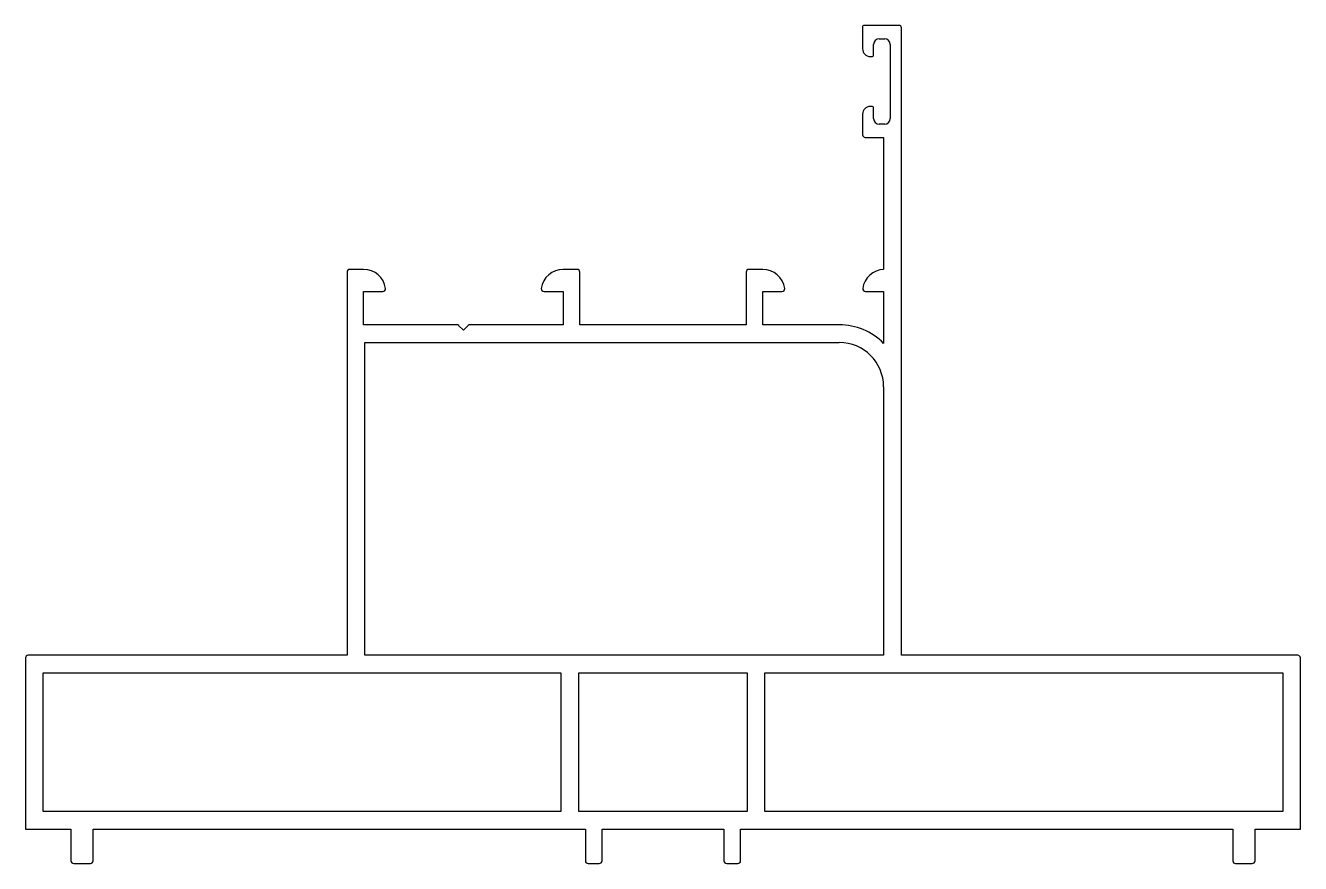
# Model space of a CAD drawing. Extents: x 6591 to 6706, y -9416 to -9341.
import ezdxf

# ---------------------------------------------------------------- set-up
doc = ezdxf.new("R2010")
doc.units = 0
doc.layers.get('0').update_dxf_attribs({"linetype": 'CONTINUOUS'})

msp = doc.modelspace()

# ---------------------------------------------------------------- linework, layer by layer
at = {"color": 0}
for p, q in [((6666.13, -9340.75), (6666.13, -9342.75)), ((6669.43, -9340.65), (6666.23, -9340.65)), ((6669.63, -9397.46), (6669.63, -9340.85)), ((6667.13, -9343.35), (6667.13, -9342.35)), ((6667.63, -9341.85), (6668.13, -9341.85)), ((6668.63, -9342.35), (6668.63, -9349.05)), ((6666.83, -9343.45), (6667.03, -9343.45)), ((6667.03, -9347.95), (6666.83, -9347.95)), ((6667.13, -9349.05), (6667.13, -9348.05)), ((6666.13, -9348.65), (6666.13, -9350.5)), ((6668.13, -9349.55), (6667.63, -9349.55)), ((6666.38, -9350.75), (6668.03, -9350.75)), ((6668.03, -9350.75), (6668.03, -9362.65)), ((6619.63, -9362.9), (6619.63, -9397.46)), ((6621.13, -9362.65), (6619.88, -9362.65)), ((6640.38, -9362.65), (6639.13, -9362.65)), ((6640.63, -9367.65), (6640.63, -9362.9)), ((6655.63, -9362.9), (6655.63, -9367.65)), ((6657.13, -9362.65), (6655.88, -9362.65)), ((6621.13, -9364.65), (6622.86, -9364.65)), ((6621.13, -9367.65), (6621.13, -9364.65)), ((6637.4, -9364.65), (6639.13, -9364.65)), ((6639.13, -9364.65), (6639.13, -9367.65)), ((6657.13, -9367.65), (6657.13, -9364.65)), ((6657.13, -9364.65), (6658.86, -9364.65)), ((6666.4, -9364.65), (6668.03, -9364.65)), ((6668.03, -9364.65), (6668.03, -9369.33)), ((6629.53, -9367.65), (6621.13, -9367.65)), ((6630.13, -9368.15), (6629.7, -9367.72)), ((6630.56, -9367.72), (6630.13, -9368.15)), ((6639.13, -9367.65), (6630.74, -9367.65)), ((6655.63, -9367.65), (6640.63, -9367.65)), ((6664.03, -9367.65), (6657.13, -9367.65)), ((6621.23, -9369.25), (6664.03, -9369.25)), ((6621.23, -9397.46), (6621.23, -9369.25)), ((6668.03, -9373.25), (6668.03, -9397.46)), ((6590.63, -9397.71), (6590.63, -9413.15)), ((6619.63, -9397.46), (6590.88, -9397.46)), ((6668.03, -9397.46), (6621.23, -9397.46)), ((6705.38, -9397.46), (6669.63, -9397.46)), ((6705.63, -9413.15), (6705.63, -9397.71)), ((6592.23, -9399.05), (6638.93, -9399.05)), ((6592.23, -9411.55), (6592.23, -9399.05)), ((6638.93, -9399.05), (6638.93, -9411.55)), ((6640.53, -9399.05), (6655.73, -9399.05)), ((6640.53, -9411.55), (6640.53, -9399.05)), ((6655.73, -9399.05), (6655.73, -9411.55)), ((6657.33, -9399.05), (6704.03, -9399.05)), ((6657.33, -9411.55), (6657.33, -9399.05)), ((6704.03, -9399.05), (6704.03, -9411.55)), ((6638.93, -9411.55), (6592.23, -9411.55)), ((6655.73, -9411.55), (6640.53, -9411.55)), ((6704.03, -9411.55), (6657.33, -9411.55)), ((6590.63, -9413.15), (6594.73, -9413.15)), ((6594.73, -9413.15), (6594.73, -9416)), ((6596.73, -9413.15), (6641.13, -9413.15)), ((6596.73, -9416), (6596.73, -9413.15)), ((6641.13, -9413.15), (6641.13, -9416)), ((6642.63, -9413.15), (6653.63, -9413.15)), ((6642.63, -9416), (6642.63, -9413.15)), ((6653.63, -9413.15), (6653.63, -9416)), ((6655.13, -9413.15), (6699.53, -9413.15)), ((6655.13, -9416), (6655.13, -9413.15)), ((6699.53, -9413.15), (6699.53, -9416)), ((6701.53, -9413.15), (6705.63, -9413.15)), ((6701.53, -9416), (6701.53, -9413.15)), ((6594.98, -9416.25), (6596.48, -9416.25)), ((6641.38, -9416.25), (6642.38, -9416.25)), ((6653.88, -9416.25), (6654.88, -9416.25)), ((6699.78, -9416.25), (6701.28, -9416.25))]:
    msp.add_line(p, q, dxfattribs=at)
for centre, radius, start, end in [((6666.23, -9340.75), 0.1, 90, 180), ((6669.43, -9340.85), 0.2, 0, 90), ((6666.83, -9342.75), 0.7, 180, 270), ((6667.63, -9342.35), 0.5, 90, 180), ((6668.13, -9342.35), 0.5, 360, 90), ((6667.03, -9343.35), 0.1, 270, 0), ((6666.83, -9348.65), 0.7, 90, 180), ((6667.03, -9348.05), 0.1, 0, 90), ((6667.63, -9349.05), 0.5, 180, 270), ((6668.13, -9349.05), 0.5, 270, 0), ((6666.38, -9350.5), 0.25, 180, 270), ((6619.88, -9362.9), 0.25, 90, 180), ((6621.13, -9364.65), 2, 8.2132, 90), ((6639.13, -9364.65), 2, 90, 171.7868), ((6640.38, -9362.9), 0.25, 0, 90), ((6655.88, -9362.9), 0.25, 90, 180), ((6657.13, -9364.65), 2, 8.2132, 90), ((6668.13, -9364.65), 2, 92.9897, 171.7481), ((6622.86, -9364.4), 0.25, 270, 8.2132), ((6637.4, -9364.4), 0.25, 171.7868, 270), ((6658.86, -9364.4), 0.25, 270, 8.2132), ((6666.4, -9364.4), 0.25, 171.7488, 269.9993), ((6629.53, -9367.9), 0.25, 45, 90), ((6630.74, -9367.9), 0.25, 90, 135), ((6664.03, -9373.25), 5.6, 44.4153, 90), ((6664.03, -9373.25), 4, 360, 90), ((6590.88, -9397.71), 0.25, 90, 180), ((6705.38, -9397.71), 0.25, 0, 90), ((6594.98, -9416), 0.25, 180, 270), ((6596.48, -9416), 0.25, 270, 0), ((6641.38, -9416), 0.25, 180, 270), ((6642.38, -9416), 0.25, 270, 0), ((6653.88, -9416), 0.25, 180, 270), ((6654.88, -9416), 0.25, 270, 0), ((6699.78, -9416), 0.25, 180, 270), ((6701.28, -9416), 0.25, 270, 0)]:
    msp.add_arc(centre, radius, start, end, dxfattribs=at)

doc.saveas('drawing.dxf')
